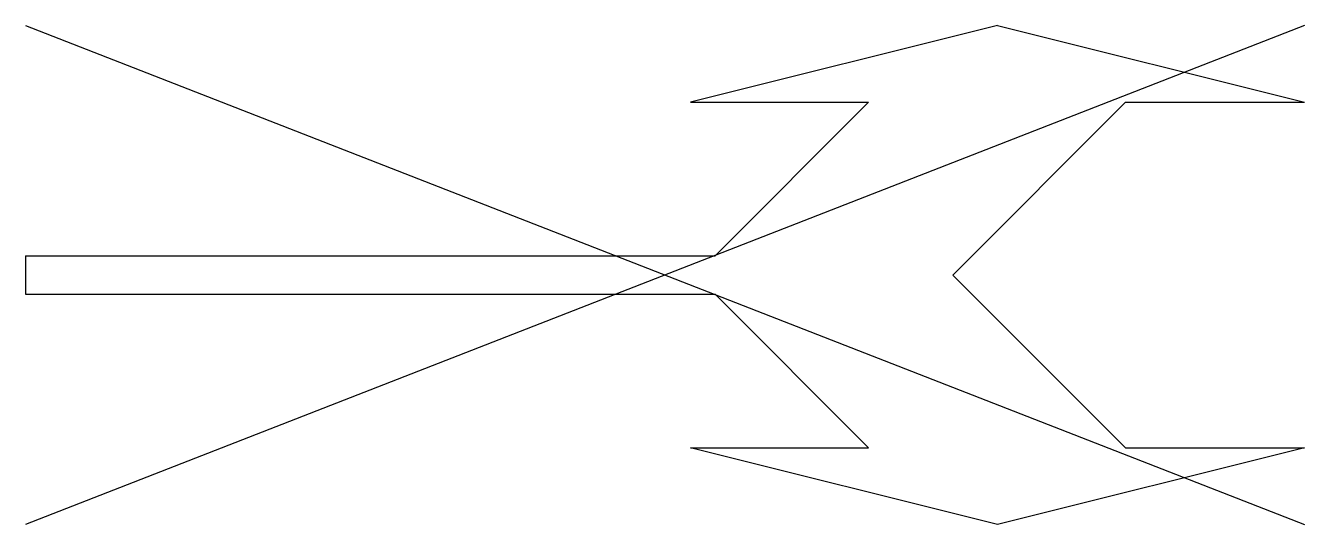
# Model space of a CAD drawing. Header units: metres. Extents: x 0 to 5, y -0.97 to 0.97.
import ezdxf

# ---------------------------------------------------------------- set-up
doc = ezdxf.new("R2010")
doc.units = ezdxf.units.M
doc.header["$LTSCALE"] = 0.2

msp = doc.modelspace()

# ---------------------------------------------------------------- linework, layer by layer
for p, q in [((0, 0.975), (5, -0.975)), ((5, 0.975), (0, -0.975)), ((3.8, 0.975), (2.6, 0.675)), ((3.8, 0.975), (5, 0.675)), ((2.6, 0.675), (3.2959, 0.675)), ((3.2959, 0.675), (2.6959, 0.075)), ((4.3, 0.675), (3.625, 0)), ((4.3, 0.675), (5, 0.675)), ((0, 0.075), (2.6959, 0.075)), ((0, 0.075), (0, -0.075)), ((3.625, 0), (4.3, -0.675)), ((0, -0.075), (2.6959, -0.075)), ((2.6959, -0.075), (3.2959, -0.675)), ((2.6, -0.675), (3.2959, -0.675)), ((3.8, -0.975), (2.6, -0.675)), ((5, -0.675), (3.8, -0.975)), ((4.3, -0.675), (5, -0.675))]:
    msp.add_line(p, q)

doc.saveas('drawing.dxf')
